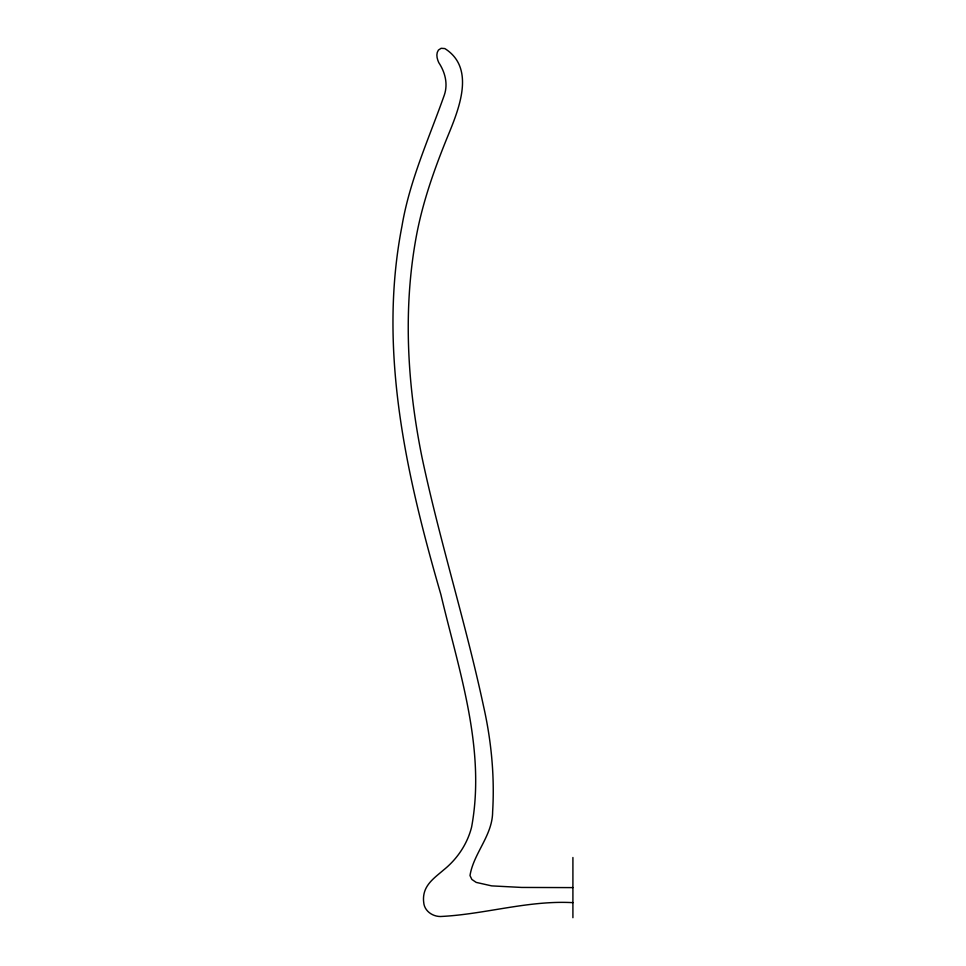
<?xml version="1.0" encoding="UTF-8"?>
<svg xmlns="http://www.w3.org/2000/svg" width="966" height="966" viewBox="0 0 966 966"><rect width="100%" height="100%" fill="white"/><g stroke="black" fill="none" stroke-linecap="round" stroke-linejoin="round"><path stroke-width="1.45" d="M572.91 902.655C527.991 900.155 484.63 914.452 440.267 916.517C432.164 916.396 424.195 910.721 423.688 902.232A25.261 25.261 0 0 1 424.086 893.538C426.465 882.972 436.016 876.56 443.696 869.895C457.232 859.003 467.327 843.982 471.601 827.089C486.091 748.722 458.729 670.15 440.894 594.573C406.408 475.622 377.73 350.006 401.965 226.129C409.62 180.413 429.085 138.21 444.396 94.849C448.115 83.692 445.048 72.076 438.721 62.536C436.982 58.636 435.738 53.867 438.419 50.075L441.148 48.3L444.831 48.566C476.938 68.791 457.667 111.996 446.534 139.237C433.686 171.006 422.287 203.56 416.129 237.358C402.834 310.207 407.386 385.289 422.045 457.558C439.772 541.069 465.624 622.611 483.519 706.11C491.332 740.705 494.761 776.423 492.624 811.851C492.539 835.518 473.569 853.256 469.995 875.57L471.867 879.446L476.19 882.393L491.67 885.882L521.616 887.44L572.91 887.609M572.91 857.506L572.91 917.7"/></g></svg>
